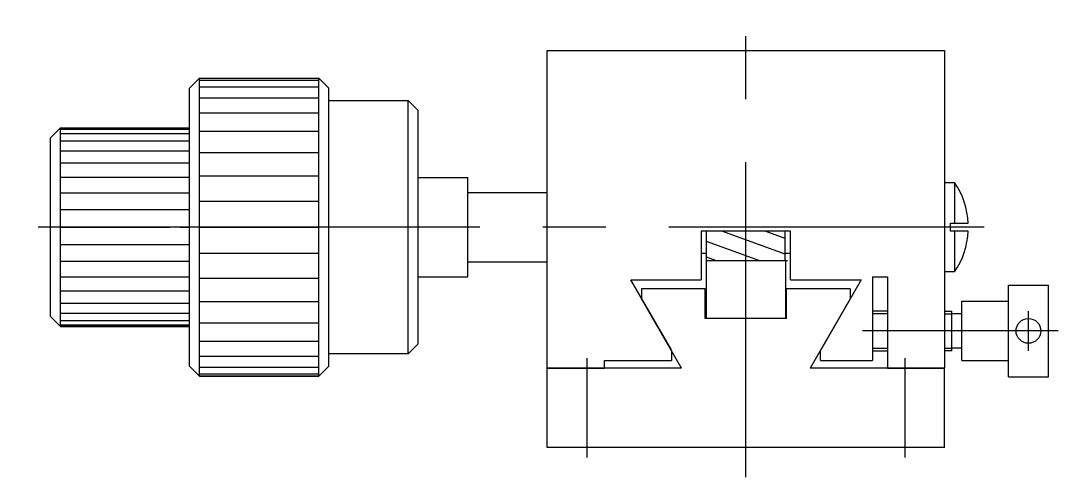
# Model space of a CAD drawing. Extents: x 10 to 536, y 10 to 372.
# Drawn here: x 431.5 to 536, y 177.9 to 223.9 of the extents above; entities that cross this region are included whole.
import ezdxf

# ---------------------------------------------------------------- set-up
doc = ezdxf.new("R2010")
doc.units = 0
doc.linetypes.add('CENTER', pattern=[50.8, 31.75, -6.35, 6.35, -6.35])
doc.linetypes.add('DASH_CENTER', pattern=[14, 11, -1, 1, -1])
doc.layers.get('0').update_dxf_attribs({"linetype": 'CONTINUOUS'})
doc.layers.add('CENTER', color=1, linetype='CENTER')

msp = doc.modelspace()

# ---------------------------------------------------------------- linework, layer by layer
at = {"color": 7, "linetype": 'CONTINUOUS'}
for p, q in [((484.53, 180.92), (484.53, 220.92)), ((484.53, 220.92), (504.53, 220.92)), ((504.53, 220.92), (524.53, 220.92)), ((524.53, 220.92), (524.53, 194.67)), ((448.53, 217.12), (449.53, 218.12)), ((449.53, 218.06), (449.53, 218.12)), ((449.53, 218.12), (461.53, 218.12)), ((449.53, 217.89), (449.53, 218.06)), ((449.53, 217.61), (449.53, 217.89)), ((449.53, 217.21), (449.53, 217.61)), ((461.53, 218.06), (461.53, 218.12)), ((462.53, 217.12), (461.53, 218.12)), ((461.53, 217.89), (461.53, 218.06)), ((461.53, 217.61), (461.53, 217.89)), ((461.53, 217.21), (461.53, 217.61)), ((448.53, 213.08), (448.53, 217.12)), ((449.53, 216.71), (449.53, 217.21)), ((449.53, 216.11), (449.53, 216.71)), ((461.53, 216.71), (461.53, 217.21)), ((461.53, 216.11), (461.53, 216.71)), ((462.53, 189.12), (462.53, 217.12)), ((449.53, 215.41), (449.53, 216.11)), ((449.53, 214.61), (449.53, 215.41)), ((461.53, 215.41), (461.53, 216.11)), ((461.53, 214.61), (461.53, 215.41)), ((462.53, 215.87), (470.53, 215.87)), ((470.53, 190.37), (470.53, 215.87)), ((470.53, 215.87), (471.53, 214.87)), ((449.53, 213.72), (449.53, 214.61)), ((461.53, 213.72), (461.53, 214.61)), ((471.53, 208.12), (471.53, 214.87)), ((434.53, 212.12), (435.53, 213.12)), ((435.53, 213.08), (435.53, 213.12)), ((435.53, 213.12), (448.53, 213.12)), ((435.53, 212.97), (435.53, 213.08)), ((448.53, 212.97), (448.53, 213.08)), ((449.53, 212.76), (449.53, 213.72)), ((461.53, 212.76), (461.53, 213.72)), ((434.53, 194.12), (434.53, 212.12)), ((435.53, 212.78), (435.53, 212.97)), ((435.53, 212.51), (435.53, 212.78)), ((435.53, 212.18), (435.53, 212.51)), ((435.53, 211.78), (435.53, 212.18)), ((448.53, 212.78), (448.53, 212.97)), ((448.53, 212.51), (448.53, 212.78)), ((448.53, 212.18), (448.53, 212.51)), ((448.53, 211.78), (448.53, 212.18)), ((449.53, 211.72), (449.53, 212.76)), ((461.53, 211.72), (461.53, 212.76)), ((435.53, 211.31), (435.53, 211.78)), ((435.53, 210.78), (435.53, 211.31)), ((448.53, 211.31), (448.53, 211.78)), ((448.53, 210.78), (448.53, 211.31)), ((449.53, 210.62), (449.53, 211.72)), ((461.53, 210.62), (461.53, 211.72)), ((435.53, 210.19), (435.53, 210.78)), ((435.53, 209.55), (435.53, 210.19)), ((448.53, 210.19), (448.53, 210.78)), ((448.53, 209.55), (448.53, 210.19)), ((449.53, 209.46), (449.53, 210.62)), ((461.53, 209.46), (461.53, 210.62)), ((435.53, 208.85), (435.53, 209.55)), ((448.53, 208.85), (448.53, 209.55)), ((449.53, 208.25), (449.53, 209.46)), ((461.53, 208.25), (461.53, 209.46)), ((435.53, 208.12), (435.53, 208.85)), ((435.53, 207.34), (435.53, 208.12)), ((448.53, 208.12), (448.53, 208.85)), ((448.53, 207.34), (448.53, 208.12)), ((449.53, 207), (449.53, 208.25)), ((461.53, 207), (461.53, 208.25)), ((471.53, 208.12), (476.53, 208.12)), ((471.53, 208.12), (476.53, 208.12)), ((471.53, 206.62), (471.53, 208.12)), ((471.53, 206.62), (471.53, 208.12)), ((476.53, 206.62), (476.53, 208.12)), ((476.53, 198.12), (476.53, 208.12)), ((435.53, 206.54), (435.53, 207.34)), ((448.53, 206.54), (448.53, 207.34)), ((449.53, 205.72), (449.53, 207)), ((461.53, 205.72), (461.53, 207)), ((524.53, 207.72), (524.53, 198.52)), ((524.53, 207.62), (525.54, 207.62)), ((525.54, 207.62), (525.54, 203.52)), ((435.53, 205.71), (435.53, 206.54)), ((448.53, 205.71), (448.53, 206.54)), ((471.53, 198.12), (471.53, 206.62)), ((471.53, 198.12), (471.53, 206.62)), ((476.53, 206.62), (484.53, 206.62)), ((476.53, 199.62), (476.53, 206.62)), ((435.53, 204.85), (435.53, 205.71)), ((435.53, 203.99), (435.53, 204.85)), ((448.53, 204.85), (448.53, 205.71)), ((448.53, 203.99), (448.53, 204.85)), ((449.53, 204.43), (449.53, 205.72)), ((461.53, 204.43), (461.53, 205.72)), ((484.53, 204.62), (484.53, 205.72)), ((484.53, 204.62), (484.53, 205.72)), ((435.53, 203.12), (435.53, 203.99)), ((448.53, 203.12), (448.53, 203.99)), ((449.53, 203.12), (449.53, 204.43)), ((461.53, 203.12), (461.53, 204.43)), ((484.53, 203.12), (484.53, 204.62)), ((484.53, 203.12), (484.53, 204.62)), ((434.53, 199.62), (434.53, 203.12)), ((435.53, 202.25), (435.53, 203.12)), ((435.53, 193.12), (435.53, 203.12)), ((448.53, 202.25), (448.53, 203.12)), ((448.53, 189.12), (448.53, 203.12)), ((449.53, 201.81), (449.53, 203.12)), ((449.53, 188.12), (449.53, 203.12)), ((461.53, 201.81), (461.53, 203.12)), ((461.53, 188.12), (461.53, 203.12)), ((484.53, 199.12), (484.53, 203.12)), ((484.53, 199.12), (484.53, 203.12)), ((500.48, 202.72), (500.03, 202.72)), ((500.03, 202.72), (500.03, 200.47)), ((500.58, 202.72), (500.48, 202.72)), ((500.58, 201.68), (500.58, 202.72)), ((502.1, 202.72), (500.58, 202.72)), ((506.48, 202.72), (502.1, 202.72)), ((508.48, 202.72), (506.48, 202.72)), ((508.48, 201.99), (508.48, 202.72)), ((508.73, 202.72), (508.48, 202.72)), ((509.03, 202.72), (508.73, 202.72)), ((509.03, 200.47), (509.03, 202.72)), ((525.13, 202.72), (525.13, 203.52)), ((525.13, 203.52), (526.92, 203.52)), ((526.92, 202.72), (525.13, 202.72)), ((525.54, 202.72), (525.54, 198.62)), ((435.53, 201.38), (435.53, 202.25)), ((448.53, 201.38), (448.53, 202.25)), ((449.53, 200.51), (449.53, 201.81)), ((461.53, 200.51), (461.53, 201.81)), ((500.58, 200.47), (500.58, 201.68)), ((508.48, 200.47), (508.48, 201.99)), ((435.53, 200.53), (435.53, 201.38)), ((448.53, 200.53), (448.53, 201.38)), ((435.53, 199.7), (435.53, 200.53)), ((435.53, 198.89), (435.53, 199.7)), ((448.53, 199.7), (448.53, 200.53)), ((448.53, 198.89), (448.53, 199.7)), ((449.53, 199.24), (449.53, 200.51)), ((461.53, 199.24), (461.53, 200.51)), ((476.53, 199.62), (484.53, 199.62)), ((476.53, 198.12), (476.53, 199.62)), ((500.03, 200.47), (500.03, 197.82)), ((500.58, 200.47), (500.03, 200.47)), ((500.53, 199.72), (500.53, 193.92)), ((500.58, 199.72), (500.53, 199.72)), ((500.58, 199.72), (500.53, 199.72)), ((500.58, 200.08), (500.58, 200.47)), ((500.58, 199.72), (500.58, 200.08)), ((501.57, 199.72), (500.58, 199.72)), ((505.95, 199.72), (501.57, 199.72)), ((508.48, 199.72), (505.95, 199.72)), ((509.03, 200.47), (508.48, 200.47)), ((508.48, 200.4), (508.48, 200.47)), ((508.48, 199.72), (508.48, 200.4)), ((508.53, 199.72), (508.48, 199.72)), ((508.53, 199.72), (508.48, 199.72)), ((508.53, 199.72), (508.53, 193.92)), ((508.73, 199.72), (508.53, 199.72)), ((509.03, 197.82), (509.03, 200.47)), ((435.53, 198.12), (435.53, 198.89)), ((448.53, 198.12), (448.53, 198.89)), ((449.53, 197.99), (449.53, 199.24)), ((461.53, 197.99), (461.53, 199.24)), ((484.53, 197.62), (484.53, 199.12)), ((484.53, 197.62), (484.53, 199.12)), ((525.54, 198.62), (524.53, 198.62)), ((435.53, 197.38), (435.53, 198.12)), ((448.53, 197.38), (448.53, 198.12)), ((449.53, 196.78), (449.53, 197.99)), ((461.53, 196.78), (461.53, 197.99)), ((471.53, 198.12), (476.53, 198.12)), ((471.53, 198.12), (476.53, 198.12)), ((471.53, 191.37), (471.53, 198.12)), ((484.53, 196.52), (484.53, 197.62)), ((484.53, 196.52), (484.53, 197.62)), ((497.03, 190.77), (492.96, 197.82)), ((492.96, 197.82), (500.03, 197.82)), ((509.03, 197.82), (516.14, 197.82)), ((516.14, 197.82), (512.03, 190.7)), ((517.28, 198.12), (518.78, 198.12)), ((517.28, 198.12), (517.28, 194.67)), ((518.78, 198.12), (518.78, 194.67)), ((435.53, 196.69), (435.53, 197.38)), ((435.53, 196.05), (435.53, 196.69)), ((448.53, 196.69), (448.53, 197.38)), ((448.53, 196.05), (448.53, 196.69)), ((449.53, 195.62), (449.53, 196.78)), ((461.53, 195.62), (461.53, 196.78)), ((494.03, 196.92), (494.03, 195.89)), ((500.43, 196.92), (494.03, 196.92)), ((500.43, 193.92), (500.43, 196.92)), ((515.03, 196.92), (508.63, 196.92)), ((508.63, 193.92), (508.63, 196.92)), ((515.03, 196.92), (515.03, 195.91)), ((530.98, 197.29), (534.98, 197.29)), ((530.98, 196.13), (530.98, 197.29)), ((534.98, 188.05), (534.98, 197.29)), ((435.53, 195.46), (435.53, 196.05)), ((435.53, 194.93), (435.53, 195.46)), ((448.53, 195.46), (448.53, 196.05)), ((448.53, 194.93), (448.53, 195.46)), ((449.53, 194.51), (449.53, 195.62)), ((461.53, 194.51), (461.53, 195.62)), ((494.03, 195.89), (493.99, 195.96)), ((498.05, 188.92), (494.03, 195.89)), ((515.03, 195.91), (510.99, 188.92)), ((526.28, 194.67), (526.28, 195.67)), ((526.28, 195.67), (530.98, 195.67)), ((530.98, 195.67), (530.98, 196.13)), ((530.98, 189.67), (530.98, 195.67)), ((435.53, 194.46), (435.53, 194.93)), ((435.53, 194.05), (435.53, 194.46)), ((448.53, 194.46), (448.53, 194.93)), ((448.53, 194.05), (448.53, 194.46)), ((449.53, 193.48), (449.53, 194.51)), ((461.53, 193.48), (461.53, 194.51)), ((517.28, 194.67), (517.28, 194.39)), ((518.78, 194.67), (517.28, 194.67)), ((517.28, 194.39), (517.28, 189.67)), ((518.78, 194.67), (518.78, 194.39)), ((518.78, 194.39), (518.78, 188.92)), ((524.53, 194.67), (524.53, 194.39)), ((524.53, 194.67), (525.28, 194.67)), ((524.53, 194.67), (524.53, 194.39)), ((524.53, 194.39), (524.53, 188.92)), ((524.53, 194.39), (524.53, 190.94)), ((525.28, 194.39), (525.28, 194.67)), ((525.28, 190.94), (525.28, 194.39)), ((526.28, 194.39), (525.28, 194.39)), ((526.28, 194.67), (526.28, 195.17)), ((526.28, 194.67), (526.28, 195.17)), ((526.28, 194.39), (526.28, 194.67)), ((526.28, 194.39), (526.28, 194.67)), ((526.28, 192.67), (526.28, 194.39)), ((526.28, 192.67), (526.28, 194.39)), ((434.53, 194.12), (435.53, 193.12)), ((435.53, 193.72), (435.53, 194.05)), ((435.53, 193.46), (435.53, 193.72)), ((435.53, 193.27), (435.53, 193.46)), ((435.53, 193.16), (435.53, 193.27)), ((448.53, 193.72), (448.53, 194.05)), ((448.53, 193.46), (448.53, 193.72)), ((448.53, 193.27), (448.53, 193.46)), ((448.53, 193.16), (448.53, 193.27)), ((449.53, 192.51), (449.53, 193.48)), ((461.53, 192.51), (461.53, 193.48)), ((500.53, 193.92), (500.43, 193.92)), ((508.53, 193.92), (500.53, 193.92)), ((508.63, 193.92), (508.53, 193.92)), ((435.53, 193.12), (435.53, 193.16)), ((448.53, 193.12), (435.53, 193.12)), ((435.53, 193.12), (448.53, 193.12)), ((448.53, 189.12), (448.53, 193.16)), ((449.53, 191.63), (449.53, 192.51)), ((461.53, 191.63), (461.53, 192.51)), ((526.28, 190.94), (526.28, 192.67)), ((449.53, 190.83), (449.53, 191.63)), ((461.53, 190.83), (461.53, 191.63)), ((471.53, 191.37), (470.53, 190.37)), ((449.53, 190.13), (449.53, 190.83)), ((449.53, 189.52), (449.53, 190.13)), ((461.53, 190.13), (461.53, 190.83)), ((461.53, 189.52), (461.53, 190.13)), ((470.53, 190.37), (462.53, 190.37)), ((497.03, 190.7), (497.03, 189.67)), ((512.03, 189.67), (512.03, 190.7)), ((517.28, 190.94), (517.28, 190.67)), ((517.28, 190.67), (518.78, 190.67)), ((518.78, 190.94), (518.78, 190.67)), ((524.53, 190.94), (524.53, 190.67)), ((525.28, 190.67), (524.53, 190.67)), ((526.28, 190.94), (525.28, 190.94)), ((525.28, 190.67), (525.28, 190.94)), ((526.28, 189.67), (526.28, 190.94)), ((526.28, 190.17), (526.28, 190.67)), ((448.53, 189.12), (449.53, 188.12)), ((449.53, 189.02), (449.53, 189.52)), ((461.53, 189.02), (461.53, 189.52)), ((462.53, 189.12), (461.53, 188.12)), ((490.28, 189.67), (497.03, 189.67)), ((490.28, 188.92), (490.28, 189.67)), ((512.03, 189.67), (517.28, 189.67)), ((526.28, 189.67), (530.98, 189.67)), ((530.98, 188.05), (530.98, 189.67)), ((449.53, 188.63), (449.53, 189.02)), ((449.53, 188.35), (449.53, 188.63)), ((449.53, 188.17), (449.53, 188.35)), ((449.53, 188.12), (449.53, 188.17)), ((461.53, 188.12), (449.53, 188.12)), ((449.53, 188.12), (461.53, 188.12)), ((461.53, 188.63), (461.53, 189.02)), ((461.53, 188.35), (461.53, 188.63)), ((461.53, 188.17), (461.53, 188.35)), ((461.53, 188.12), (461.53, 188.17)), ((498.05, 188.92), (484.53, 188.92)), ((484.53, 188.92), (490.28, 188.92)), ((524.53, 188.92), (510.99, 188.92)), ((518.78, 188.92), (524.53, 188.92)), ((524.53, 180.92), (524.53, 188.92)), ((530.98, 188.05), (534.98, 188.05)), ((524.53, 180.92), (484.53, 180.92))]:
    msp.add_line(p, q, dxfattribs=at)
at = {"color": 3, "linetype": 'CONTINUOUS'}
for p, q in [((461.53, 217.89), (449.53, 217.89)), ((461.53, 217.21), (449.53, 217.21)), ((461.53, 216.11), (449.53, 216.11)), ((461.53, 214.61), (449.53, 214.61)), ((448.53, 212.97), (435.53, 212.97)), ((448.53, 212.51), (435.53, 212.51)), ((461.53, 212.76), (449.53, 212.76)), ((448.53, 211.78), (435.53, 211.78)), ((448.53, 210.78), (435.53, 210.78)), ((461.53, 210.62), (449.53, 210.62)), ((448.53, 209.55), (435.53, 209.55)), ((448.53, 208.12), (435.53, 208.12)), ((461.53, 208.25), (449.53, 208.25)), ((448.53, 206.54), (435.53, 206.54)), ((448.53, 204.85), (435.53, 204.85)), ((461.53, 205.72), (449.53, 205.72)), ((448.53, 203.12), (435.53, 203.12)), ((449.53, 203.12), (461.53, 203.12)), ((508.48, 200.4), (502.1, 202.72)), ((508.48, 201.99), (506.48, 202.72)), ((505.95, 199.72), (500.58, 201.68)), ((435.53, 201.38), (448.53, 201.38)), ((435.53, 199.7), (448.53, 199.7)), ((449.53, 200.51), (461.53, 200.51)), ((501.57, 199.72), (500.58, 200.08)), ((435.53, 198.12), (448.53, 198.12)), ((449.53, 197.99), (461.53, 197.99)), ((435.53, 196.69), (448.53, 196.69)), ((435.53, 195.46), (448.53, 195.46)), ((449.53, 195.62), (461.53, 195.62)), ((435.53, 194.46), (448.53, 194.46)), ((518.78, 194.39), (517.28, 194.39)), ((524.53, 194.39), (525.28, 194.39)), ((435.53, 193.72), (448.53, 193.72)), ((435.53, 193.27), (448.53, 193.27)), ((449.53, 193.48), (461.53, 193.48)), ((449.53, 191.63), (461.53, 191.63)), ((449.53, 190.13), (461.53, 190.13)), ((517.28, 190.94), (518.78, 190.94)), ((524.53, 190.94), (525.28, 190.94)), ((449.53, 189.02), (461.53, 189.02)), ((449.53, 188.35), (461.53, 188.35))]:
    msp.add_line(p, q, dxfattribs=at)
at = {"color": 3, "linetype": 'DASH_CENTER'}
for p, q in [((435.53, 203.12), (448.53, 203.12)), ((449.53, 203.12), (461.53, 203.12))]:
    msp.add_line(p, q, dxfattribs=at)
at = {"color": 7, "linetype": 'CONTINUOUS'}
msp.add_circle((532.98, 192.67), 1.25, dxfattribs=at)
for start, end in [(2.866, 34.2289), (325.7711, 357.134)]:
    msp.add_arc((518.93, 203.12), 8, start, end, dxfattribs=at)
at = {"layer": 'CENTER', "color": 1, "linetype": 'CENTER'}
for p, q in [((504.53, 177.92), (504.53, 223.92)), ((528.53, 203.12), (431.53, 203.12)), ((532.98, 190.67), (532.98, 194.67)), ((535.98, 192.67), (516.28, 192.67)), ((488.53, 189.92), (488.53, 179.92)), ((520.53, 189.92), (520.53, 179.92))]:
    msp.add_line(p, q, dxfattribs=at)

doc.saveas('drawing.dxf')
